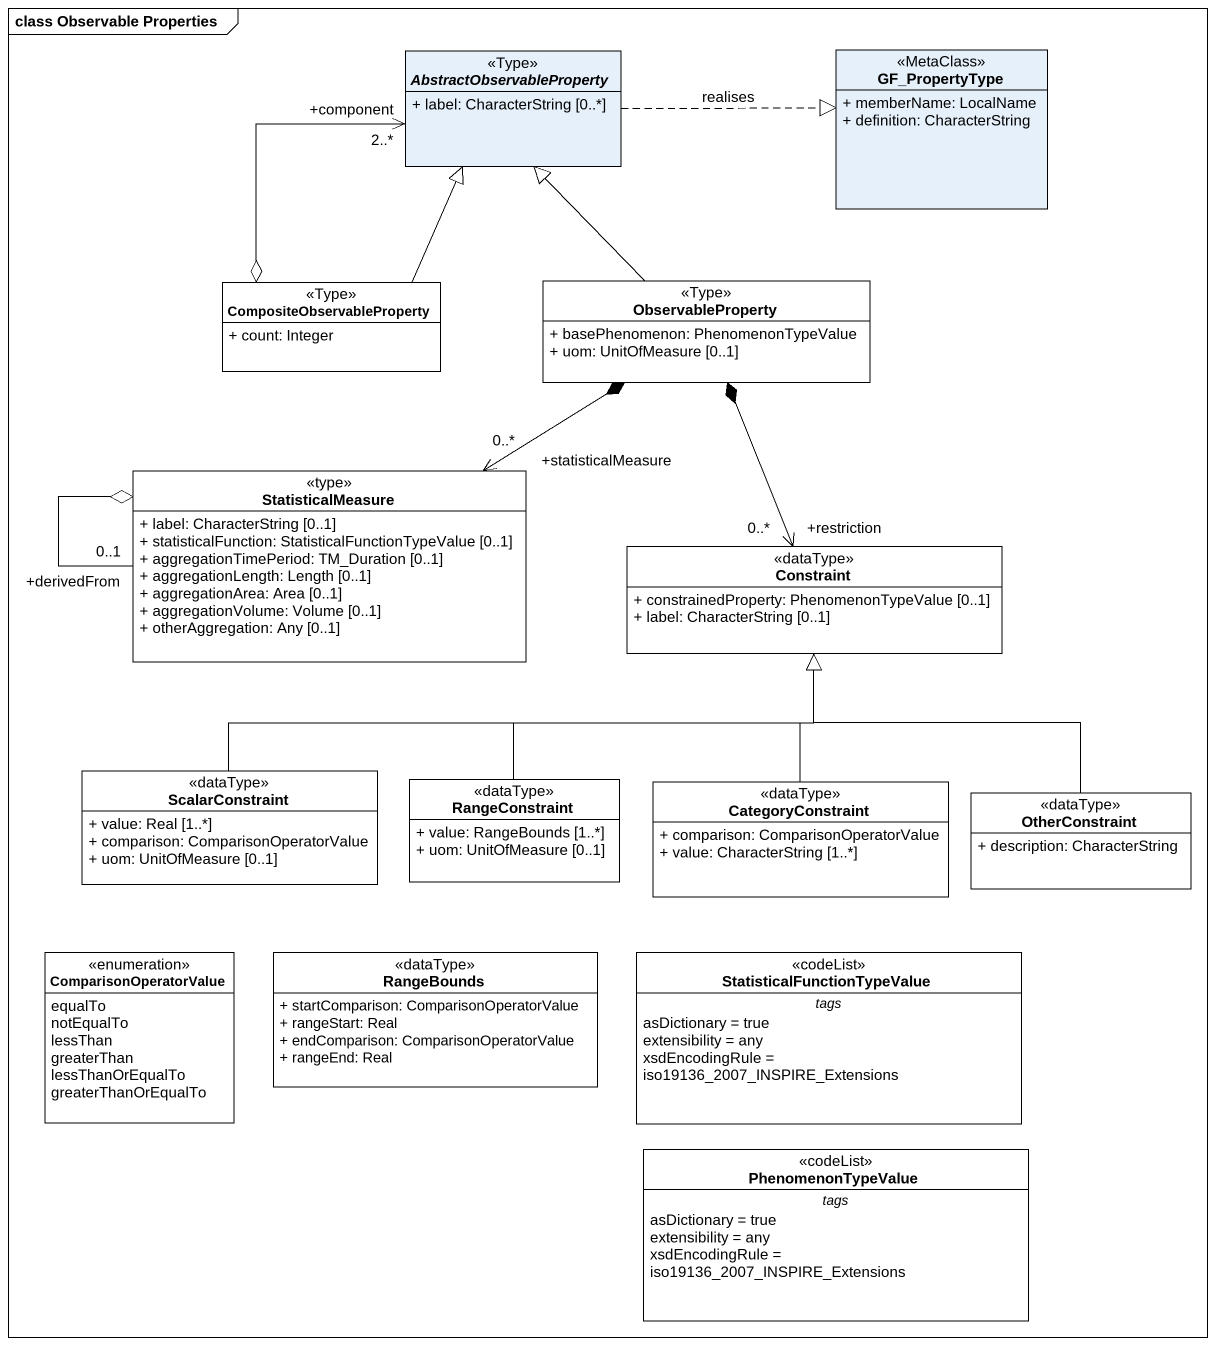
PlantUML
@startuml
mainframe class Observable Properties
hide circle
hide empty members
skinparam classAttributeIconSize 0
abstract class AbstractObservableProperty <<Type>> {
  + label: CharacterString [0..*]
}
class GF_PropertyType <<MetaClass>> {
  + memberName: LocalName
  + definition: CharacterString
}
class CompositeObservableProperty <<Type>> #FFFFFF {
  + count: Integer
}
class ObservableProperty <<Type>> #FFFFFF {
  + basePhenomenon: PhenomenonTypeValue
  + uom: UnitOfMeasure [0..1]
}
class StatisticalMeasure <<type>> #FFFFFF {
  + label: CharacterString [0..1]
  + statisticalFunction: StatisticalFunctionTypeValue [0..1]
  + aggregationTimePeriod: TM_Duration [0..1]
  + aggregationLength: Length [0..1]
  + aggregationArea: Area [0..1]
  + aggregationVolume: Volume [0..1]
  + otherAggregation: Any [0..1]
}
class Constraint <<dataType>> #FFFFFF {
  + constrainedProperty: PhenomenonTypeValue [0..1]
  + label: CharacterString [0..1]
}
class ScalarConstraint <<dataType>> #FFFFFF {
  + value: Real [1..*]
  + comparison: ComparisonOperatorValue
  + uom: UnitOfMeasure [0..1]
}
class RangeConstraint <<dataType>> #FFFFFF {
  + value: RangeBounds [1..*]
  + uom: UnitOfMeasure [0..1]
}
class CategoryConstraint <<dataType>> #FFFFFF {
  + comparison: ComparisonOperatorValue
  + value: CharacterString [1..*]
}
class OtherConstraint <<dataType>> #FFFFFF {
  + description: CharacterString
}
enum ComparisonOperatorValue #FFFFFF {
  equalTo
  notEqualTo
  lessThan
  greaterThan
  lessThanOrEqualTo
  greaterThanOrEqualTo
}
class RangeBounds <<dataType>> #FFFFFF {
  + startComparison: ComparisonOperatorValue
  + rangeStart: Real
  + endComparison: ComparisonOperatorValue
  + rangeEnd: Real
}
class StatisticalFunctionTypeValue <<codeList>> #FFFFFF {
  -- tags --
  asDictionary = true
  extensibility = any
  xsdEncodingRule = iso19136_2007_INSPIRE_Extensions
}
class PhenomenonTypeValue <<codeList>> #FFFFFF {
  -- tags --
  asDictionary = true
  extensibility = any
  xsdEncodingRule = iso19136_2007_INSPIRE_Extensions
}
AbstractObservableProperty .right.|> GF_PropertyType : realises
CompositeObservableProperty -up-|> AbstractObservableProperty
CompositeObservableProperty o-up-> "+component\n2..*" AbstractObservableProperty
ObservableProperty -up-|> AbstractObservableProperty
ObservableProperty *--> "+statisticalMeasure\n0..*" StatisticalMeasure
ObservableProperty *--> "+restriction\n0..*" Constraint
StatisticalMeasure o-- "+derivedFrom\n0..1" StatisticalMeasure
ScalarConstraint -right-|> Constraint
RangeConstraint -up-|> Constraint
CategoryConstraint -up-|> Constraint
OtherConstraint -up-|> Constraint
@enduml
